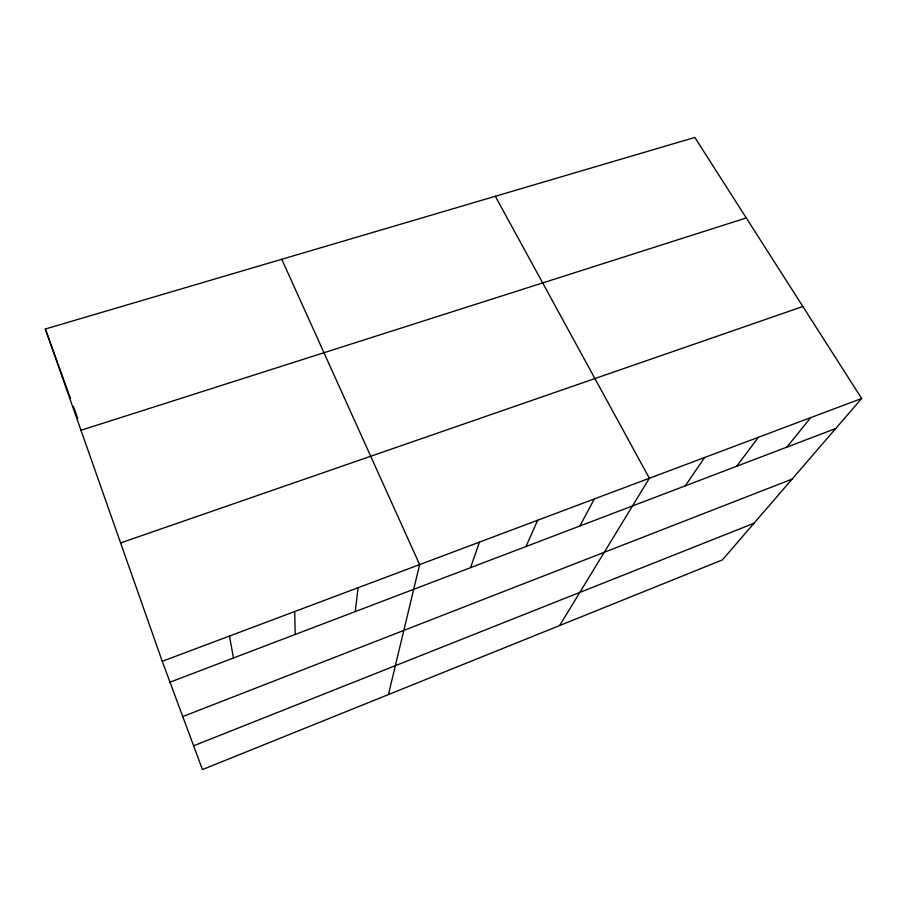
<?xml version="1.0" encoding="UTF-8"?>
<svg xmlns="http://www.w3.org/2000/svg" width="907" height="907" viewBox="0 0 907 907"><rect width="100%" height="100%" fill="white"/><g stroke="black" fill="none" stroke-linecap="round" stroke-linejoin="round"><path stroke-width="1.36" d="M355.261 611.59L358.061 587.736M388.423 694.581L419.624 564.596L281.771 259.277M470.574 567.646L479.474 542.114M525.969 546.547L537.67 520.244M579.924 525.981L594.289 498.963M559.63 625.535L649.378 478.261L495.335 196.275M685.295 485.835L704.614 457.502M736.733 466.232L758.365 437.299M786.868 447.128L810.699 417.639M861.65 398.49L722.369 559.925L202.442 769.567L162.251 661.316L45.35 329.014L694.819 137.433L861.65 398.49L162.251 661.316M193.61 745.792L754.034 523.226M182.772 716.575L792.094 479.1M169.994 682.177L835.755 428.501M120.608 542.93L802.865 306.509M80.972 430.281L746.268 217.941M45.35 329.014L57.515 362.607M57.98 363.9L68.569 393.105M69.045 394.432L70.485 398.422M73.376 406.393L77.707 418.354M229.46 636.068L233.484 657.994M294.696 611.545L295.217 634.469"/></g></svg>
